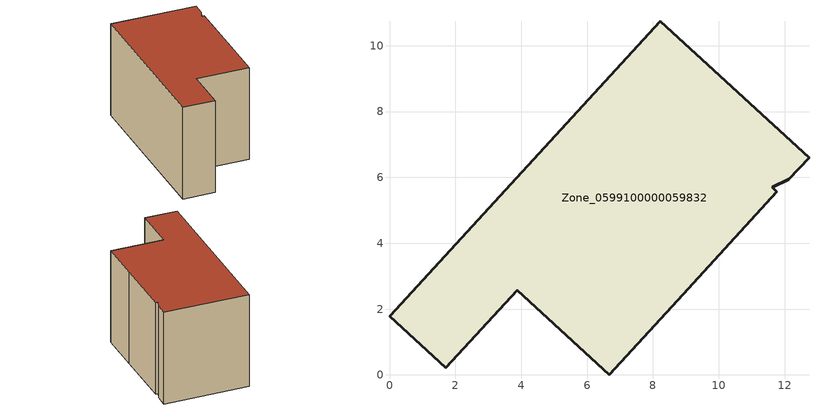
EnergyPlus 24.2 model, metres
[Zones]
Zone_0599100000059832
 floor ground (C_G): 0,1.79 8.23,10.75 12.74,6.6 12.13,5.95 11.63,5.7 11.76,5.57 8.76,2.27 6.68,0 3.88,2.58 1.71,0.22 z0
 wall outside (C_F): 8.23,10.75 0,1.79 1.71,0.22 3.88,2.58 6.68,0 8.76,2.27 11.76,5.57 11.63,5.7 12.13,5.95 12.74,6.6 8.23,10.75 z0:6.96
 roof outside (C_R): 8.76,2.27 11.76,5.57 11.63,5.7 12.13,5.95 12.74,6.6 8.23,10.75 0,1.79 1.71,0.22 3.88,2.58 6.68,0 z6.96
[BUILDING]
Pand.0599100000059832: North Axis=0; Terrain=City; Loads Convergence Tolerance Value=0.04; Temperature Convergence Tolerance Value=0.4; Solar Distribution=FullExterior; Maximum Number of Warmup Days=25; Minimum Number of Warmup Days=1
[Site:Location]
Rotterdam.The.Hague.AP_ZH_NLD Design_Conditions: Latitude=51.96; Longitude=4.45; Time Zone=1; Elevation=-4.5
[SITE:GROUNDTEMPERATURE:BUILDINGSURFACE]
18, 18, 18, 18, 18, 18, 18, 18, 18, 18, 18, 18
[MATERIAL] Thermal Absorptance=0.9; Solar Absorptance=0.7; Visible Absorptance=0.7
Name | Roughness | Thickness | Conductivity | Density | Specific Heat
G.TC.1975-1991 | MediumSmooth | 0.15 | 0.288461 | 540 | 1210
F.TC.1975-1991 | Rough | 0.3 | 0.230769 | 1920 | 840
R.TC.1975-1991 | MediumRough | 0.2 | 0.153846 | 1500 | 1000
[CONSTRUCTION]
C_G: G.TC.1975-1991
C_F: F.TC.1975-1991
C_R: R.TC.1975-1991
[ZONE]
Zone_0599100000059832: Type=1; Multiplier=1; Ceiling Height=Autocalculate; Volume=Autocalculate; Floor Area=autocalculate; Part of Total Floor Area=Yes
[ZONEINFILTRATION:DESIGNFLOWRATE]
Infil_Zone_0599100000059832: Zone or ZoneList or Space or SpaceList=Zone_0599100000059832; Schedule=AlwaysOn; Design Flow Rate Calculation Method=Flow/Area; Flow Rate per Floor Area=0.003; Constant Term Coefficient=1; Temperature Term Coefficient=0; Velocity Term Coefficient=0; Velocity Squared Term Coefficient=0
[HVACTEMPLATE:ZONE:IDEALLOADSAIRSYSTEM]
Zone_0599100000059832: Maximum Heating Supply Air Temperature=50; Minimum Cooling Supply Air Temperature=13; Maximum Heating Supply Air Humidity Ratio=0.0156; Minimum Cooling Supply Air Humidity Ratio=0.0077; Heating Limit=NoLimit; Cooling Limit=NoLimit; Dehumidification Control Type=ConstantSensibleHeatRatio; Cooling Sensible Heat Ratio=0.7; Dehumidification Setpoint=60; Humidification Control Type=None; Humidification Setpoint=30; Outdoor Air Method=None; Outdoor Air Flow Rate per Person=0.00944; Outdoor Air Flow Rate per Zone Floor Area=0; Outdoor Air Flow Rate per Zone=0; Demand Controlled Ventilation Type=None; Outdoor Air Economizer Type=NoEconomizer; Heat Recovery Type=None; Sensible Heat Recovery Effectiveness=0.7; Latent Heat Recovery Effectiveness=0.65
[ZONECONTROL:THERMOSTAT]
ThermostatControl_Zone_0599100000059832: Zone or ZoneList=Zone_0599100000059832; Control Type Schedule=DualSetpointControlType; Control 1=Thermostat_Zone_0599100000059832; Temperature Difference Between Cutout And Setpoint=0
[THERMOSTATSETPOINT:DUALSETPOINT]
Thermostat_Zone_0599100000059832: Heating Setpoint Temperature Schedule=HeatingSetpoint_Zone_0599100000059832; Cooling Setpoint Temperature Schedule=CoolingSetpoint_Zone_0599100000059832
[SCHEDULE:COMPACT]
HeatingSetpoint_Zone_0599100000059832: Through: 12/31, For: AllDays, Until: 24:00, 21
CoolingSetpoint_Zone_0599100000059832: Through: 12/31, For: AllDays, Until: 24:00, 24
DualSetpointControlType: Through: 12/31, For: AllDays, Until: 24:00, 4
AlwaysOn: Through: 12/31, For: AllDays, Until: 24:00, 1
